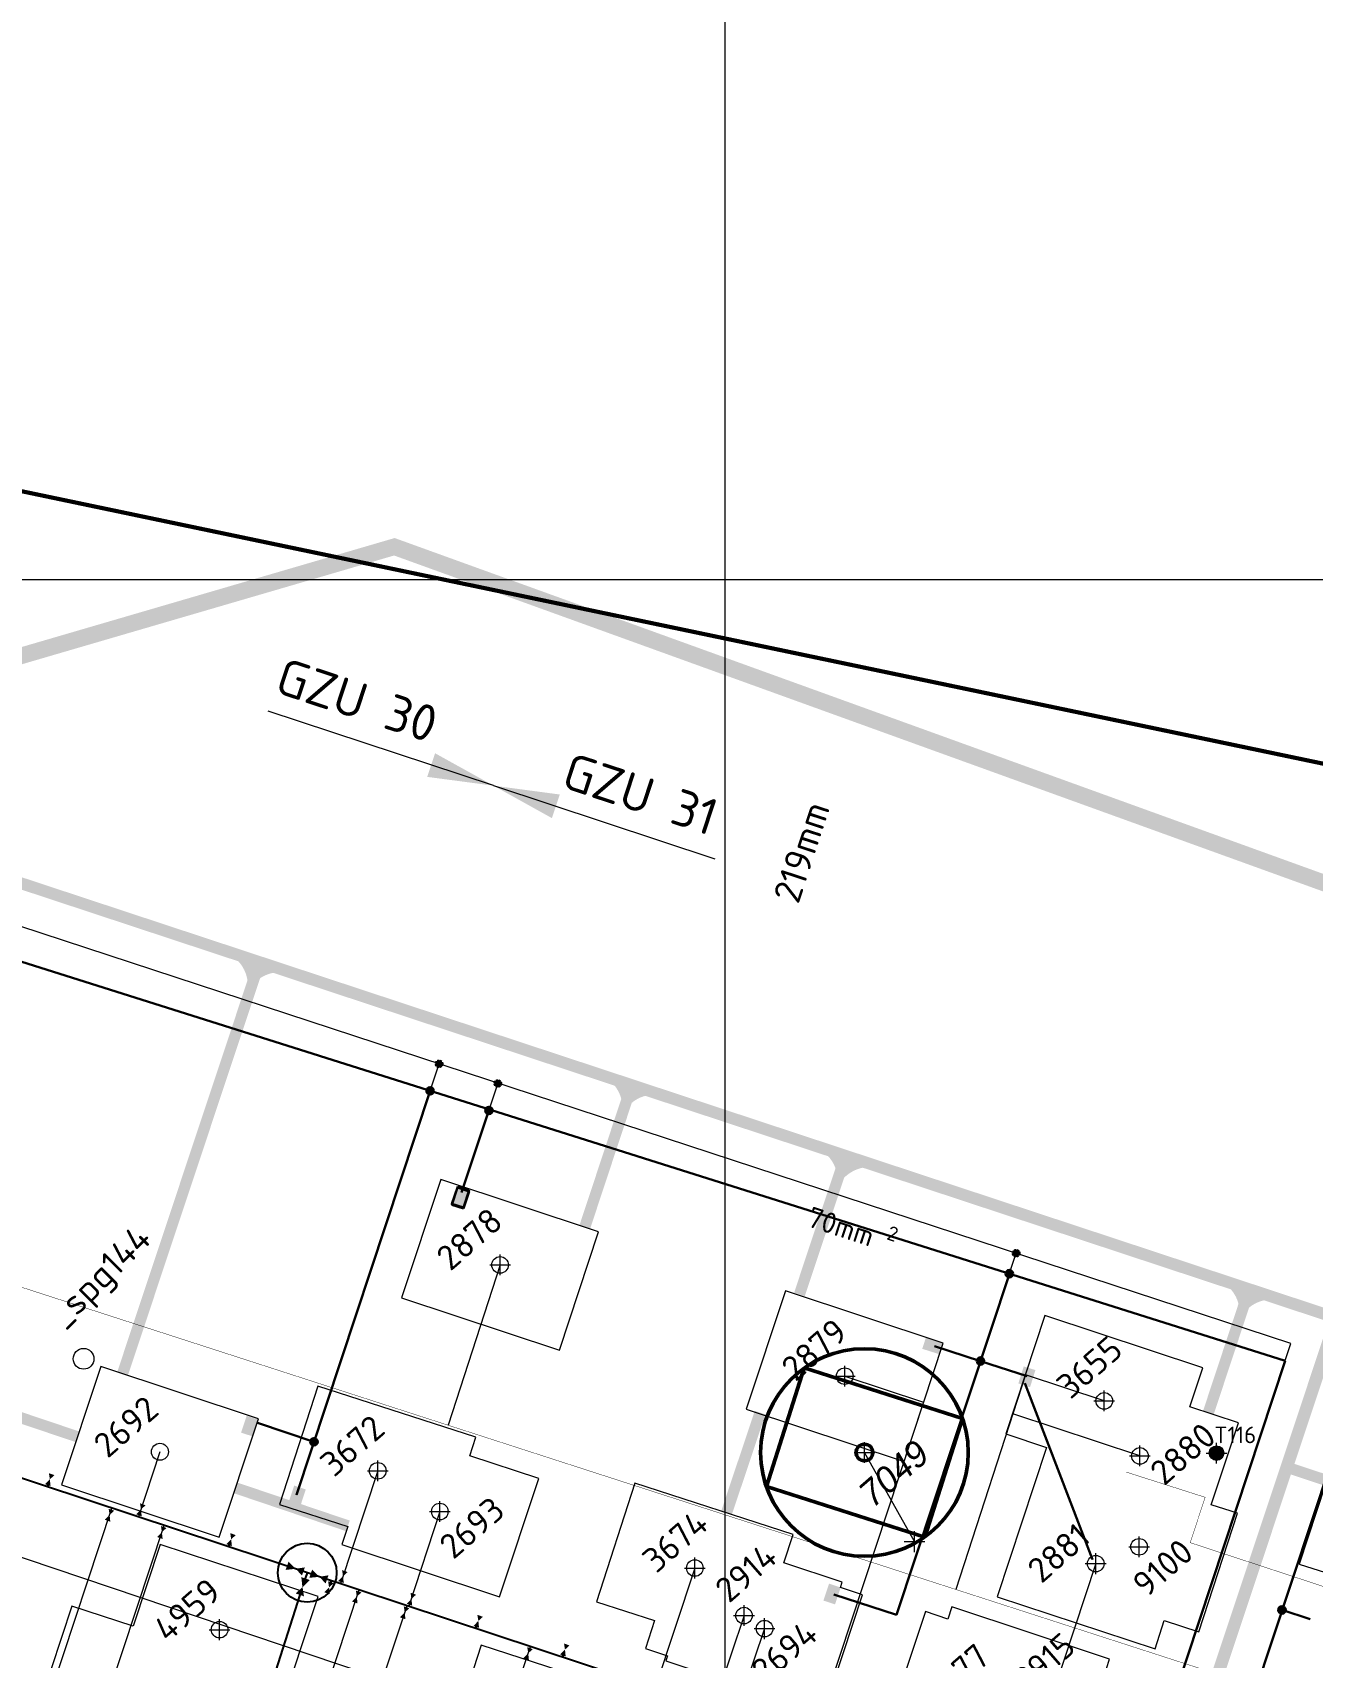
# Model space of a CAD drawing. Header units: millimetres. Extents: x 519 to 9564855, y -810 to 5021775.
# Drawn here: x 9542667 to 9543283, y 4998481 to 4999263 of the extents above; entities that cross this region are included whole.
import ezdxf
from ezdxf.enums import TextEntityAlignment as Align

# ---------------------------------------------------------------- set-up
doc = ezdxf.new("R2010")
doc.units = ezdxf.units.MM
doc.header["$LTSCALE"] = 2
doc.header["$MEASUREMENT"] = 0
doc.header["$PDMODE"] = 2
doc.header["$PDSIZE"] = 5
for name, pattern in [('1', [0]), ('92051501$0$DASHED', [0.75, 0.5, -0.25]), ('92051501$0$GROUND1', [60, 50, -10]), ('92051501$0$GROUND2', [35, 25, -10]), ('DASHED2', [9.525, 6.35, -3.175])]:
    doc.linetypes.add(name, pattern=pattern)
for name, color, linetype in [('160 скважин на 2012 год', 7, 'Continuous'), ('2003-2004 Supplemental wells', 7, 'Continuous'), ('Existing roads', 41, 'Continuous'), ('Future Roads', 44, 'Continuous'), ('GRID_PULKOVO', 7, 'Continuous'), ('GZU-31', 7, 'Continuous'), ('new 100 wells', 131, 'Continuous'), ('OilColl&Flowlines', 3, 'Continuous'), ('OLD WELLS(dr.bfr2000)', 24, 'Continuous'), ('Stage 11.Object 3.Frame&Text', 7, 'Continuous'), ('Газопровод', 4, 'Continuous'), ('МГ-земельный участок', 7, 'Continuous'), ('Скважины 2017г', 221, 'Continuous'), ('Скважины на 2013 год.', 21, '1'), ('Скважины на 2016 год.', 40, 'Continuous'), ('Скважины на 2021 год', 7, 'Continuous')]:
    doc.layers.add(name, color=color, linetype=linetype)
for name, color, linetype, lineweight in [('200 скв. на 2010 год', 61, 'Continuous', 0), ('PPLINE_GAS', 4, 'GAS_LINE', 30), ('Stage 11.Object 2.Frame&Text', 26, 'Continuous', 53), ('WELLS', 7, 'Continuous', 5), ('WELLS(drilled after 2000y)', 6, 'Continuous', 40), ('Скважины на 2023 год', 201, 'Continuous', 20), ('Скважины на 2026', 222, 'Continuous', 50), ('Электро', 1, 'Continuous', 30), ('Электроснаб', 1, 'Continuous', 18), ('Электроснабжене', 1, 'Continuous', 18)]:
    doc.layers.add(name, color=color, linetype=linetype, lineweight=lineweight)
doc.styles.add('92051501$0$STANDARD', font='simplex.shx')
doc.styles.add('Elect', font='isocpeur.ttf')
doc.styles.add('Line_GUGK', font='')
doc.styles.get("Standard").update_dxf_attribs({"font": 'isocpeur.ttf', "width": 0.5})
doc.styles.get('Line_GUGK').set_extended_font_data('Bm431', italic=True)
doc.linetypes.add('GAS_LINE', pattern='A,0.5,-0.2,["G",92051501$0$STANDARD,S=0.1,R=0,X=-0.1,Y=-0.05],-0.05', length=0.75)

msp = doc.modelspace()

# ---------------------------------------------------------------- hatches: boundary and pattern name
at = {"layer": '2003-2004 Supplemental wells', "lineweight": 0, "ltscale": 5}
h = msp.add_hatch(color=1, dxfattribs=at)
edge = h.paths.add_edge_path()
edge.add_arc((9543236.9, 4998579.14), 3.5, 0, 360)
at = {"layer": 'Existing roads', "lineweight": 0}
h = msp.add_hatch(color=256, dxfattribs=at)
edge = h.paths.add_edge_path(flags=16)
edge.add_line((9542915.00048, 4997805.77889), (9542915.82838, 4997805.50495))
edge = h.paths.add_edge_path(flags=16)
edge.add_line((9542915.0804, 4997806.02041), (9542916.50414, 4997805.54932))
edge = h.paths.add_edge_path(flags=17)
edge.add_line((9542915.16031, 4997806.26193), (9542916.96364, 4997805.66524))
edge = h.paths.add_edge_path(flags=17)
edge.add_line((9542915.24023, 4997806.50345), (9542917.32836, 4997805.81252))
edge = h.paths.add_edge_path(flags=17)
edge.add_line((9542915.32014, 4997806.74496), (9542917.63357, 4997805.97949))
edge = h.paths.add_edge_path(flags=17)
edge.add_line((9542915.40006, 4997806.98648), (9542917.89543, 4997806.16081))
edge = h.paths.add_edge_path(flags=17)
edge.add_line((9542915.47997, 4997807.228), (9542918.12293, 4997806.3535))
edge = h.paths.add_edge_path(flags=17)
edge.add_line((9542915.55988, 4997807.46952), (9542918.32156, 4997806.55573))
edge = h.paths.add_edge_path(flags=17)
edge.add_line((9542915.6398, 4997807.71104), (9542918.49494, 4997806.76633))
edge = h.paths.add_edge_path(flags=17)
edge.add_line((9542915.71971, 4997807.95256), (9542918.64549, 4997806.98447))
edge = h.paths.add_edge_path(flags=17)
edge.add_line((9542915.79963, 4997808.19408), (9542918.77483, 4997807.20964))
edge = h.paths.add_edge_path(flags=17)
edge.add_line((9542915.87954, 4997808.4356), (9542918.88401, 4997807.44147))
edge = h.paths.add_edge_path(flags=17)
edge.add_line((9542916.09053, 4997811.84928), (9542916.91843, 4997811.57535))
edge = h.paths.add_edge_path(flags=17)
edge.add_line((9542915.41477, 4997811.80492), (9542916.83851, 4997811.33383))
edge = h.paths.add_edge_path(flags=17)
edge.add_line((9542914.95527, 4997811.689), (9542916.7586, 4997811.09231))
edge = h.paths.add_edge_path(flags=16)
edge.add_line((9542914.59055, 4997811.54171), (9542916.67869, 4997810.85079))
edge = h.paths.add_edge_path(flags=17)
edge.add_line((9542914.28535, 4997811.37474), (9542916.59877, 4997810.60927))
edge = h.paths.add_edge_path(flags=16)
edge.add_line((9542914.02348, 4997811.19343), (9542916.51886, 4997810.36775))
edge = h.paths.add_edge_path(flags=16)
edge.add_line((9542913.79599, 4997811.00074), (9542916.43894, 4997810.12623))
edge = h.paths.add_edge_path(flags=16)
edge.add_line((9542913.59735, 4997810.7985), (9542916.35903, 4997809.88471))
edge = h.paths.add_edge_path(flags=17)
edge.add_line((9542913.42397, 4997810.58791), (9542916.27911, 4997809.64319))
edge = h.paths.add_edge_path(flags=17)
edge.add_line((9542913.27342, 4997810.36976), (9542916.1992, 4997809.40167))
edge = h.paths.add_edge_path(flags=17)
edge.add_line((9542913.14408, 4997810.1446), (9542916.11928, 4997809.16016))
edge = h.paths.add_edge_path(flags=17)
edge.add_line((9542913.0349, 4997809.91276), (9542916.03937, 4997808.91864))
edge = h.paths.add_edge_path(flags=16)
edge.add_line((9542912.9453, 4997809.67445), (9542918.97361, 4997807.67979))
edge = h.paths.add_edge_path(flags=0)
edge.add_line((9542912.9453, 4997809.67445), (9542918.97361, 4997807.67979))
edge = h.paths.add_edge_path(flags=17)
edge.add_line((9542916.95679, 4997811.69128), (9542914.96213, 4997805.66296))
edge = h.paths.add_edge_path()
edge.add_arc((9542915.95946, 4997808.67712), 3.17487, 0.00000001, 360.00000001)
h.paths.add_polyline_path([(9541621.30331, 4998240.21534), (9541619.40682, 4998234.52294), (9541668.34915, 4998218.3288), (9541670.24564, 4998224.02121)])
edge = h.paths.add_edge_path()
edge.add_line((9541543.45632, 4998259.65358), (9541545.35281, 4998265.34598))
edge.add_line((9541545.35281, 4998265.34598), (9539882.1273, 4998815.67717))
edge.add_arc((9539884.64036, 4998823.2722), 8, 161.691556, 251.69155601, ccw=False)
edge.add_line((9539877.04533, 4998825.78526), (9539870.13442, 4998804.89892))
edge.add_arc((9539877.72945, 4998802.38586), 8, 71.69155604, 161.69155602, ccw=False)
edge.add_line((9539880.24251, 4998809.9809), (9541543.45632, 4998259.65358))
h.paths.add_polyline_path([(9542731.24197, 4997866.63683), (9542733.13846, 4997872.32923), (9541746.19614, 4998198.89057), (9541744.29964, 4998193.19816)])
edge = h.paths.add_edge_path()
edge.add_line((9542910.0184, 4997814.64503), (9542909.36398, 4997812.66899))
edge.add_line((9542909.36398, 4997812.66899), (9542916.00503, 4997810.46964))
edge.add_arc((9542908.97287, 4997822.57537), 14, 300.15209487, 341.69155607)
edge.add_line((9542922.26418, 4997818.17752), (9542982.04609, 4997998.85197))
edge.add_arc((9542983.94484, 4997998.22371), 2, 71.69155601, 161.69155607, ccw=False)
edge.add_line((9542984.57311, 4998000.12246), (9542975.07709, 4998003.26452))
edge.add_arc((9542974.44884, 4998001.36581), 1.99996, -18.30724923, 71.69155618, ccw=False)
edge.add_line((9542976.34757, 4998000.73759), (9542916.56564, 4997820.06306))
edge.add_arc((9542908.97061, 4997822.57612), 8, 277.52587963, 341.69155602, ccw=False)
h.paths.add_polyline_path([(9542831.9304, 4997833.32085), (9542833.8167, 4997839.01663), (9542809.08896, 4997847.19859), (9542807.19247, 4997841.50618)])
h = msp.add_hatch(color=256, dxfattribs=at)
h.paths.add_polyline_path([(9542952.2013, 4998747.05315), (9542950.61406, 4998747.64991, 0.155118741), (9542946.08141, 4998757.18693), (9542954.637, 4998754.43378)])
h.paths.add_polyline_path([(9542953.727, 4998746.47952), (9542952.2013, 4998747.05315), (9542954.637, 4998754.43378), (9542963.43294, 4998751.6033, 0.161550784)])
h = msp.add_hatch(color=256, dxfattribs=at)
h.paths.add_polyline_path([(9543249.48756, 4998648.37214), (9543247.90033, 4998648.96891, 0.155118741), (9543243.36767, 4998658.50592), (9543251.92327, 4998655.75278)])
h.paths.add_polyline_path([(9543251.01327, 4998647.79852), (9543249.48756, 4998648.37214), (9543251.92327, 4998655.75278), (9543260.7192, 4998652.92229, 0.161550784)])
at = {"layer": 'Future Roads', "lineweight": 0}
h = msp.add_hatch(color=256, dxfattribs=at)
h.paths.add_polyline_path([(9542771.76627, 4998806.01271), (9542770.17903, 4998806.60947, 0.155118741), (9542765.64638, 4998816.14648), (9542774.20197, 4998813.39334)])
h.paths.add_polyline_path([(9542773.29197, 4998805.43908), (9542771.76627, 4998806.01271), (9542774.20197, 4998813.39334), (9542782.99791, 4998810.56286, 0.161550784)])
h = msp.add_hatch(color=256, dxfattribs=at)
h.paths.add_polyline_path([(9543055.83048, 4998712.16775), (9543054.24324, 4998712.76451, 0.155118741), (9543049.71059, 4998722.30152), (9543058.26619, 4998719.54838)])
h.paths.add_polyline_path([(9543057.35619, 4998711.59412), (9543055.83048, 4998712.16775), (9543058.26619, 4998719.54838), (9543067.06212, 4998716.7179, 0.161550784)])
at = {"layer": 'Электро'}
h = msp.add_hatch(color=256, dxfattribs=at)
edge = h.paths.add_edge_path()
edge.add_arc((9542858.10093, 4998753.63741), 1.80448, 0, 360)
h = msp.add_hatch(color=256, dxfattribs=at)
edge = h.paths.add_edge_path()
edge.add_arc((9542886.43295, 4998744.16649), 1.80448, 0, 360)
for points in [[(9542868.48073, 4998698.84619), (9542874.0929, 4998696.989), (9542876.80043, 4998705.17076), (9542871.18826, 4998707.02795)], [(9542868.52379, 4998699.34787), (9542874.13602, 4998697.49089), (9542876.84325, 4998705.67274), (9542871.23102, 4998707.52973)]]:
    msp.add_hatch(color=256, dxfattribs=at).paths.add_polyline_path(points)
h = msp.add_hatch(color=256, dxfattribs=at)
edge = h.paths.add_edge_path()
edge.add_arc((9543137.10185, 4998665.5456), 1.80448, 0, 360)
at = {"layer": 'Электро', "ltscale": 7.5}
for points in [[(9543096.96111, 4998635.01488), (9543095.16534, 4998629.38276), (9543103.3762, 4998626.76478), (9543105.17196, 4998632.3969)], [(9543149.6748, 4998619.12327), (9543144.04267, 4998620.91903), (9543141.4247, 4998612.70818), (9543147.05682, 4998610.91241)], [(9542767.06818, 4998589.02516), (9542772.68042, 4998587.16817), (9542775.38764, 4998595.35003), (9542769.77541, 4998597.20701)], [(9542789.93394, 4998555.3476), (9542795.54617, 4998553.49061), (9542798.2534, 4998561.67247), (9542792.64117, 4998563.52946)], [(9543047.5476, 4998508.11474), (9543053.15983, 4998506.25776), (9543055.86706, 4998514.43961), (9543050.25483, 4998516.2966)]]:
    msp.add_hatch(color=256, dxfattribs=at).paths.add_polyline_path(points)
at = {"layer": 'Электро'}
h = msp.add_hatch(color=256, dxfattribs=at)
edge = h.paths.add_edge_path()
edge.add_arc((9543123.19122, 4998623.50512), 1.80448, 0, 360)
h = msp.add_hatch(color=256, dxfattribs=at)
edge = h.paths.add_edge_path()
edge.add_arc((9542802.15985, 4998584.57696), 1.80448, 0, 360)
h = msp.add_hatch(color=256, dxfattribs=at)
edge = h.paths.add_edge_path()
edge.add_arc((9543268.40612, 4998503.61906), 1.80448, 0, 360)
at = {"layer": 'Электроснаб', "linetype": '92051501$0$DASHED', "lineweight": 0}
h = msp.add_hatch(color=1, dxfattribs=at)
edge = h.paths.add_edge_path()
edge.add_arc((9542862.40993, 4998766.65972), 1.80448, 0, 360)
h = msp.add_hatch(color=1, dxfattribs=at)
edge = h.paths.add_edge_path()
edge.add_arc((9542890.74196, 4998757.18881), 1.80448, 0, 360)
for points in [[(9542868.48073, 4998698.84619), (9542874.0929, 4998696.989), (9542876.80043, 4998705.17076), (9542871.18826, 4998707.02795)], [(9542868.52379, 4998699.34787), (9542874.13602, 4998697.49089), (9542876.84325, 4998705.67274), (9542871.23102, 4998707.52973)]]:
    msp.add_hatch(color=1, dxfattribs=at).paths.add_polyline_path(points)
h = msp.add_hatch(color=1, dxfattribs=at)
edge = h.paths.add_edge_path()
edge.add_arc((9543140.36836, 4998675.41759), 1.80448, 0, 360)
at = {"layer": 'Электроснаб', "linetype": '92051501$0$DASHED', "lineweight": 0, "ltscale": 7.5}
for points in [[(9543096.96111, 4998635.01488), (9543095.16534, 4998629.38276), (9543103.3762, 4998626.76478), (9543105.17196, 4998632.3969)], [(9543149.6748, 4998619.12327), (9543144.04267, 4998620.91903), (9543141.4247, 4998612.70818), (9543147.05682, 4998610.91241)], [(9542767.06818, 4998589.02516), (9542772.68042, 4998587.16817), (9542775.38764, 4998595.35003), (9542769.77541, 4998597.20701)], [(9542789.93394, 4998555.3476), (9542795.54617, 4998553.49061), (9542798.2534, 4998561.67247), (9542792.64117, 4998563.52946)], [(9543047.5476, 4998508.11474), (9543053.15983, 4998506.25776), (9543055.86706, 4998514.43961), (9543050.25483, 4998516.2966)]]:
    msp.add_hatch(color=1, dxfattribs=at).paths.add_polyline_path(points)
at = {"layer": 'Электроснаб', "linetype": '92051501$0$DASHED', "lineweight": 0}
h = msp.add_hatch(color=1, dxfattribs=at)
edge = h.paths.add_edge_path()
edge.add_arc((9543123.19122, 4998623.50512), 1.80448, 0, 360)
h = msp.add_hatch(color=1, dxfattribs=at)
edge = h.paths.add_edge_path()
edge.add_arc((9542802.15985, 4998584.57696), 1.80448, 0, 360)
h = msp.add_hatch(color=1, dxfattribs=at)
edge = h.paths.add_edge_path()
edge.add_arc((9543268.40612, 4998503.61906), 1.80448, 0, 360)
at = {"layer": 'Электроснабжене', "linetype": '92051501$0$DASHED', "lineweight": 0}
h = msp.add_hatch(color=1, dxfattribs=at)
edge = h.paths.add_edge_path()
edge.add_arc((9542862.40993, 4998766.65972), 1.80448, 0, 360)
h = msp.add_hatch(color=1, dxfattribs=at)
edge = h.paths.add_edge_path()
edge.add_arc((9542890.74196, 4998757.18881), 1.80448, 0, 360)
for points in [[(9542868.48073, 4998698.84619), (9542874.0929, 4998696.989), (9542876.80043, 4998705.17076), (9542871.18826, 4998707.02795)], [(9542868.52379, 4998699.34787), (9542874.13602, 4998697.49089), (9542876.84325, 4998705.67274), (9542871.23102, 4998707.52973)]]:
    msp.add_hatch(color=1, dxfattribs=at).paths.add_polyline_path(points)
h = msp.add_hatch(color=1, dxfattribs=at)
edge = h.paths.add_edge_path()
edge.add_arc((9543140.36836, 4998675.41759), 1.80448, 0, 360)
at = {"layer": 'Электроснабжене', "linetype": '92051501$0$DASHED', "lineweight": 0, "ltscale": 7.5}
for points in [[(9543096.96111, 4998635.01488), (9543095.16534, 4998629.38276), (9543103.3762, 4998626.76478), (9543105.17196, 4998632.3969)], [(9543149.6748, 4998619.12327), (9543144.04267, 4998620.91903), (9543141.4247, 4998612.70818), (9543147.05682, 4998610.91241)], [(9542767.06818, 4998589.02516), (9542772.68042, 4998587.16817), (9542775.38764, 4998595.35003), (9542769.77541, 4998597.20701)], [(9542789.93394, 4998555.3476), (9542795.54617, 4998553.49061), (9542798.2534, 4998561.67247), (9542792.64117, 4998563.52946)], [(9543047.5476, 4998508.11474), (9543053.15983, 4998506.25776), (9543055.86706, 4998514.43961), (9543050.25483, 4998516.2966)]]:
    msp.add_hatch(color=1, dxfattribs=at).paths.add_polyline_path(points)
at = {"layer": 'Электроснабжене', "linetype": '92051501$0$DASHED', "lineweight": 0}
h = msp.add_hatch(color=1, dxfattribs=at)
edge = h.paths.add_edge_path()
edge.add_arc((9543123.19122, 4998623.50512), 1.80448, 0, 360)
h = msp.add_hatch(color=1, dxfattribs=at)
edge = h.paths.add_edge_path()
edge.add_arc((9542802.15985, 4998584.57696), 1.80448, 0, 360)
h = msp.add_hatch(color=1, dxfattribs=at)
edge = h.paths.add_edge_path()
edge.add_arc((9543268.40612, 4998503.61906), 1.80448, 0, 360)

# ---------------------------------------------------------------- linework, layer by layer
at = {"color": 1, "lineweight": 25}
msp.add_circle((9542798.9099, 4998521.5328), 14.1595, dxfattribs=at)
at = {"layer": '160 скважин на 2012 год', "color": 0, "linetype": 'ByBlock', "lineweight": 0, "elevation": 0.00005}
msp.add_lwpolyline([(9543353.47817, 4998567.14247), (9543358.70095, 4998583.05307), (9543301.66935, 4998601.76829), (9543276.71572, 4998525.72617), (9543289.39982, 4998521.56521)], dxfattribs=at)
at = {"layer": '200 скв. на 2010 год', "color": 0, "linetype": 'ByBlock', "lineweight": 0}
msp.add_lwpolyline([(9543010.38202, 4998600.27759), (9543086.36255, 4998575.13701), (9543105.21798, 4998632.12241), (9543029.23745, 4998657.26299)], close=True, dxfattribs=at)
msp.add_circle((9543057.8, 4998616.2), 4, dxfattribs=at)
msp.add_point((9543057.8, 4998616.2), dxfattribs=at)
at = {"layer": '2003-2004 Supplemental wells', "color": 0, "lineweight": 0, "ltscale": 5}
msp.add_circle((9543236.9, 4998579.14), 3.5, dxfattribs=at)
msp.add_point((9543236.9, 4998579.14), dxfattribs=at)
at = {"layer": 'Existing roads', "lineweight": 0, "const_width": 5.7, "elevation": 0.00005, "flags": 128}
msp.add_lwpolyline([(9542370.02037, 4998949.82551), (9543838.77333, 4998464.35779)], dxfattribs=at)
msp.add_lwpolyline([(9542370.02037, 4998949.82551), (9543838.77333, 4998464.35779)], dxfattribs=at)
at = {"layer": 'Existing roads', "lineweight": 0, "const_width": 5.4, "flags": 128}
for points in [[(9542932.57593, 4998687.92014), (9542954.47523, 4998754.10478)], [(9542933.05815, 4998689.3775), (9542945.26711, 4998726.27576)], [(9543232.93281, 4998598.51529), (9543251.84537, 4998655.67331)], [(9543232.93281, 4998598.51529), (9543245.67826, 4998637.03492)], [(9542688.23774, 4998587.01491), (9542622.33245, 4998609.21496)], [(9542818.56365, 4998544.08875), (9542764.39407, 4998562.40566)]]:
    msp.add_lwpolyline(points, dxfattribs=at)
at = {"layer": 'Existing roads', "linetype": 'ByBlock', "lineweight": 0, "const_width": 6, "flags": 128}
msp.add_lwpolyline([(9543149.16645, 4998206.98529), (9543294.22762, 4998643.00735)], dxfattribs=at)
at = {"layer": 'Future Roads', "lineweight": 0, "const_width": 5.4, "flags": 128}
for points in [[(9542775.06065, 4998813.01271), (9542709.97754, 4998617.37547)], [(9543057.40307, 4998719.91389), (9543036.00411, 4998655.58946)], [(9543017.05676, 4998598.63448), (9543000.8183, 4998550.17714)]]:
    msp.add_lwpolyline(points, dxfattribs=at)
at = {"layer": 'Future Roads', "lineweight": 0, "const_width": 5.4}
msp.add_lwpolyline([(9543289.3237, 4998566.1848), (9543270.71755, 4998572.34124)], dxfattribs=at)
at = {"layer": 'GRID_PULKOVO', "lineweight": 0}
for p, q in [((9543000.00017, 5010000), (9543000.00017, 4991999.97358)), ((9533000, 4999000), (9548000, 4999000))]:
    msp.add_line(p, q, dxfattribs=at)
at = {"layer": 'GZU-31', "color": 83, "lineweight": 0}
for q in [(9542780.18526, 4998936.51655), (9542995.28879, 4998865.34269)]:
    msp.add_line((9542888.64289, 4998900.62989), q, dxfattribs=at)
at = {"layer": 'GZU-31', "color": 83, "lineweight": 0, "flags": 128}
for points in [[(9542888.64289, 4998900.62989, 0, 12, 0), (9542858.60857, 4998910.55338, 16.8, 16.8, 0)], [(9542888.64289, 4998900.62989, 0, 12, 0), (9542918.66868, 4998890.68058, 16.8, 16.8, 0)]]:
    msp.add_lwpolyline(points, format="xyseb", dxfattribs=at)
at = {"layer": 'new 100 wells', "color": 0, "linetype": 'ByBlock', "lineweight": 0}
msp.add_lwpolyline([(9543155.06789, 4998581.86389), (9543131.28202, 4998509.9776), (9543207.26254, 4998484.83702), (9543211.70897, 4998498.52169)], dxfattribs=at)
msp.add_circle((9543178.7, 4998525.9), 4, dxfattribs=at)
at = {"layer": 'new 100 wells', "color": 0, "linetype": 'ByBlock', "lineweight": 0, "ltscale": 80}
msp.add_point((9543178.7, 4998525.9), dxfattribs=at)
at = {"layer": 'OilColl&Flowlines', "lineweight": 25}
msp.add_line((9543220.35647, 4998382.2503), (9541918.21739, 4998812.69681), dxfattribs=at)
at = {"layer": 'OilColl&Flowlines', "linetype": 'ByBlock', "lineweight": 0}
for p, q in [((9542891.8, 4998669.8), (9542866.81461, 4998592.56956, -24.6293)), ((9542669.5, 4998445.7), (9542704.86246, 4998552.64317)), ((9542877.9, 4998399.6), (9542906.47996, 4998485.97513))]:
    msp.add_line(p, q, dxfattribs=at)
at = {"layer": 'OilColl&Flowlines', "linetype": 'ByBlock', "lineweight": 0, "ltscale": 80}
for p, q in [((9543057.8, 4998616.2), (9543095.79026, 4998603.62971)), ((9543095.79026, 4998603.62971), (9543042.0894, 4998441.17982))]:
    msp.add_line(p, q, dxfattribs=at)
at = {"layer": 'OilColl&Flowlines', "lineweight": 0, "ltscale": 7.5}
msp.add_line((9543200, 4998577.8), (9543138.70416, 4998597.99757), dxfattribs=at)
at = {"layer": 'OilColl&Flowlines', "color": 3, "linetype": 'ByBlock', "lineweight": 0, "ltscale": 25}
for p, q in [((9542728, 4998579.8), (9542717.6138, 4998548.42673)), ((9542862.8, 4998551), (9542847.89307, 4998505.34782)), ((9542812.51009, 4998401.43048), (9542846.998, 4998505.64373)), ((9543009.3, 4998500.9), (9542994.58847, 4998456.84065)), ((9543019.2, 4998494.6), (9543005.20943, 4998453.32866))]:
    msp.add_line(p, q, dxfattribs=at)
at = {"layer": 'OilColl&Flowlines', "color": 1, "lineweight": 30}
for p, q in [((9542673.9635, 4998563.71254), (9542673.71971, 4998562.95216)), ((9542761.30858, 4998534.83898), (9542761.06479, 4998534.0786)), ((9542810.55674, 4998517.71729), (9542810.31295, 4998516.95691)), ((9542880.35321, 4998495.48654), (9542880.10942, 4998494.72616)), ((9542922.07397, 4998481.69496), (9542921.83018, 4998480.93458))]:
    msp.add_line(p, q, dxfattribs=at)
at = {"layer": 'OilColl&Flowlines', "lineweight": 0}
for p, q in [((9543178.7, 4998525.9), (9543139.96857, 4998408.7684)), ((9542791.6, 4998415.5), (9542823.92976, 4998513.27167))]:
    msp.add_line(p, q, dxfattribs=at)
at = {"layer": 'OilColl&Flowlines', "color": 1, "lineweight": 25}
msp.add_line((9542798.06593, 4998518.73439), (9542798.99331, 4998521.5398), dxfattribs=at)
at = {"layer": 'OilColl&Flowlines', "linetype": '92051501$0$GROUND2', "lineweight": -2, "ltscale": 50}
msp.add_line((9542795.37463, 4998510.85681), (9542686.8276, 4998172.3559, 0), dxfattribs=at)
at = {"layer": 'OilColl&Flowlines', "color": 3, "linetype": 'ByBlock', "lineweight": 0, "ltscale": 80, "const_width": 0.2, "elevation": -24.6293}
msp.add_lwpolyline([(9545374.20897, 4997781.38398), (9542535.24084, 4998699.83943)], dxfattribs=at)
at = {"layer": 'OilColl&Flowlines', "color": 1, "lineweight": -2}
for points in [[(9542675.82741, 4998568.99895, 2.82593, 0, 0), (9542674.95563, 4998566.52642, 0, 2.82593, 0), (9542673.9635, 4998563.71254, 2.82593, 2.82593, 0)], [(9542704.61263, 4998551.86453, 2.82593, 0, 0), (9542703.74086, 4998549.392, 0, 2.82593, 0), (9542702.74872, 4998546.57811, 2.82593, 2.82593, 0)], [(9542729.8019, 4998543.5511, 2.82593, 0, 0), (9542728.93012, 4998541.07856, 0, 2.82593, 0), (9542727.93799, 4998538.26468, 2.82593, 2.82593, 0)], [(9542763.17249, 4998540.1254, 2.82593, 0, 0), (9542762.30071, 4998537.65286, 0, 2.82593, 0), (9542761.30858, 4998534.83898, 2.82593, 2.82593, 0)], [(9542797.07534, 4998522.13925, 4.19757, 0, 0), (9542793.39723, 4998523.41855, 0, 4.19757, 0), (9542789.21133, 4998524.87447, 4.19757, 4.19757, 0)], [(9542808.46297, 4998518.30168, 4.19757, 0, 0), (9542804.78791, 4998519.58971, 0, 4.19757, 0), (9542800.60549, 4998521.05557, 4.19757, 4.19757, 0)], [(9542795.31203, 4998510.8769, 4.19757, 0, 0), (9542796.60007, 4998514.55196, 0, 4.19757, 0), (9542798.06593, 4998518.73439, 4.19757, 4.19757, 0)], [(9542810.31295, 4998516.95691, 2.82593, 0, 0), (9542809.44117, 4998514.48438, 0, 2.82593, 0), (9542808.44904, 4998511.6705, 2.82593, 2.82593, 0)], [(9542882.21712, 4998500.77296, 2.82593, 0, 0), (9542881.34534, 4998498.30042, 0, 2.82593, 0), (9542880.35321, 4998495.48654, 2.82593, 2.82593, 0)], [(9542923.93788, 4998486.98138, 2.82593, 0, 0), (9542923.0661, 4998484.50884, 0, 2.82593, 0), (9542922.07397, 4998481.69496, 2.82593, 2.82593, 0)]]:
    msp.add_lwpolyline(points, format="xyseb", dxfattribs=at)
at = {"layer": 'OilColl&Flowlines', "lineweight": -2}
for points in [[(9542719.7261, 4998554.48742, 2.82593, 0, 0), (9542718.85432, 4998552.01488, 0, 2.82593, 0), (9542717.86219, 4998549.201, 2.82593, 2.82593, 0)], [(9542817.04286, 4998522.31753, 2.82593, 0, 0), (9542816.17108, 4998519.845, 0, 2.82593, 0), (9542815.17895, 4998517.03112, 2.82593, 2.82593, 0)], [(9542823.67993, 4998512.49303, 2.82593, 0, 0), (9542822.80815, 4998510.0205, 0, 2.82593, 0), (9542821.81602, 4998507.20662, 2.82593, 2.82593, 0)], [(9542850.00905, 4998511.41994, 2.82593, 0, 0), (9542849.13727, 4998508.94741, 0, 2.82593, 0), (9542848.14514, 4998506.13353, 2.82593, 2.82593, 0)], [(9542846.75629, 4998504.88963, 2.82593, 0, 0), (9542845.88451, 4998502.41709, 0, 2.82593, 0), (9542844.89238, 4998499.60321, 2.82593, 2.82593, 0)], [(9542906.23441, 4998485.2094, 2.82593, 0, 0), (9542905.36263, 4998482.73686, 0, 2.82593, 0), (9542904.3705, 4998479.92298, 2.82593, 2.82593, 0)]]:
    msp.add_lwpolyline(points, format="xyseb", dxfattribs=at)
at = {"layer": 'OilColl&Flowlines', "color": 1, "lineweight": -2, "elevation": 0}
msp.add_lwpolyline([(9542795.37463, 4998510.85681, 4.19757, 0, 0), (9542796.66267, 4998514.53187, 0, 4.19757, 0), (9542798.12853, 4998518.71429, 4.19757, 4.19757, 0)], format="xyseb", dxfattribs=at)
at = {"layer": 'OLD WELLS(dr.bfr2000)', "lineweight": 0}
msp.add_circle((9542691.2037, 4998624.56398), 5, dxfattribs=at)
at = {"layer": 'PPLINE_GAS', "color": 4, "linetype": 'GAS_LINE', "lineweight": 0, "ltscale": 25}
msp.add_line((9542611.34011, 4998545.79754, 0), (9542951.51798, 4998431.2231), dxfattribs=at)
at = {"layer": 'Stage 11.Object 2.Frame&Text', "color": 0, "linetype": 'ByBlock', "lineweight": 0}
for points in [[(9543055.79565, 4998514.43714), (9543056.61798, 4998516.92241), (9543028.4362, 4998526.24725)], [(9543180.93005, 4998466.35885), (9543185.41798, 4998479.92241), (9543109.43745, 4998505.06299), (9543107.50697, 4998499.22863)], [(9542966.23421, 4998498.53752), (9542961.78202, 4998485.0776), (9542972.40435, 4998481.56286)]]:
    msp.add_lwpolyline(points, dxfattribs=at)
msp.add_circle((9543009.3, 4998500.9), 4, dxfattribs=at)
msp.add_point((9543009.3, 4998500.9), dxfattribs=at)
at = {"layer": 'Stage 11.Object 3.Frame&Text', "lineweight": 0}
msp.add_lwpolyline([(9542680.58202, 4998563.8776), (9542756.56254, 4998538.73702), (9542775.41798, 4998595.72241), (9542699.43745, 4998620.86299)], close=True, dxfattribs=at)
at = {"layer": 'Stage 11.Object 3.Frame&Text', "color": 0, "linetype": 'ByBlock', "lineweight": 0}
for points in [[(9542818.4501, 4998543.74557), (9542815.58202, 4998535.07759), (9542891.56255, 4998509.93701), (9542910.41798, 4998566.92241), (9542877.30257, 4998577.8797)], [(9542972.40435, 4998481.56286), (9542971.58202, 4998479.07759), (9543047.56255, 4998453.93701), (9543066.41798, 4998510.92241), (9543055.79565, 4998514.43714)]]:
    msp.add_lwpolyline(points, dxfattribs=at)
at = {"layer": 'Stage 11.Object 3.Frame&Text', "lineweight": 0}
msp.add_circle((9542728, 4998579.8), 4.0951, dxfattribs=at)
at = {"layer": 'Stage 11.Object 3.Frame&Text', "color": 0, "linetype": 'ByBlock', "lineweight": 0}
for centre in [(9542862.8, 4998551), (9543019.2, 4998494.6)]:
    msp.add_circle(centre, 4, dxfattribs=at)
for p in [(9542862.8, 4998551), (9543019.2, 4998494.6)]:
    msp.add_point(p, dxfattribs=at)
at = {"layer": 'WELLS', "color": 6, "linetype": 'ByBlock', "lineweight": 0, "ltscale": 50, "const_width": 0.2}
for points in [[(9543224.20002, 4998536.02591), (9543231.42507, 4998557.86164), (9543193.32315, 4998570.03718)], [(9543224.20002, 4998536.02591), (9544312.82962, 4998177.84122)]]:
    msp.add_lwpolyline(points, dxfattribs=at)
at = {"layer": 'WELLS(drilled after 2000y)', "color": 0, "linetype": 'ByBlock', "lineweight": 0}
msp.add_lwpolyline([(9542844.38202, 4998653.8776), (9542920.36254, 4998628.73702), (9542939.21798, 4998685.72241), (9542863.23745, 4998710.86299)], close=True, dxfattribs=at)
msp.add_lwpolyline([(9543234.26299, 4998554.28118), (9543234.26299, 4998554.28118), (9543247.41798, 4998593.72241), (9543224.01215, 4998601.46698)], dxfattribs=at)
for centre in [(9542891.8, 4998669.8), (9543200, 4998577.8)]:
    msp.add_circle(centre, 4, dxfattribs=at)
at = {"layer": 'WELLS(drilled after 2000y)', "color": 0, "linetype": 'ByBlock', "lineweight": 0, "ltscale": 80}
for p in [(9542891.8, 4998669.8), (9543200, 4998577.8)]:
    msp.add_point(p, dxfattribs=at)
at = {"layer": 'Газопровод', "color": 132, "linetype": '92051501$0$GROUND1', "lineweight": 100, "const_width": 8}
msp.add_lwpolyline([(9538208.05719, 4999245.47995), (9538499.86844, 4999175.86436), (9538971.78223, 4999062.66574), (9539486.46585, 4999058.55934), (9539888.95267, 4999055.3481), (9540053.08435, 4998999.55479), (9541126.88452, 4999047.4904), (9541383.70351, 4998955.42621), (9541415.32969, 4999043.64948), (9541562.32872, 4998990.95352), (9541638.08906, 4999030.21862), (9542360.14316, 4998997.38363), (9542560.60032, 4998933.78826), (9542840.89936, 4999015.69811), (9543420.27442, 4998806.1659), (9543796.43093, 4998670.12811), (9544078.54831, 4998568.09977), (9544326.16537, 4998478.54853), (9544361.18195, 4998467.56086), (9544552.00801, 4998407.68251), (9544933.66012, 4998287.92581), (9545313.78318, 4998168.6489), (9545154.73463, 4997661.77778), (9545137.40509, 4997667.2452)], dxfattribs=at)
at = {"layer": 'МГ-земельный участок', "color": 0, "linetype": 'DASHED2', "lineweight": 25, "ltscale": 5, "const_width": 2}
msp.add_lwpolyline([(9522167.80801, 4999999.48247), (9521654, 5002362), (9522840, 5002532), (9525642, 5002155), (9528521, 5002235), (9531281, 5003464), (9533105, 5001043), (9546614, 4998215), (9544978, 4995525), (9543652, 4996420), (9539605, 4995735), (9529554.6705, 4998798.09585), (9529554.71722, 4998845.23995), (9529525.402, 4998845.269), (9529525.36994, 4998882.97318), (9529309.91997, 4998882.84552), (9526935, 5000017), (9526935, 4999132), (9522906, 5001105), (9522683.367, 5000265.06642), (9522496, 5000315)], close=True, dxfattribs=at)
at = {"layer": 'Скважины 2017г', "color": 3, "linetype": 'ByBlock', "lineweight": 0, "ltscale": 40}
for p, q in [((9543144.80974, 4998616.87029), (9543111.35407, 4998513.45681)), ((9543182.8, 4998604.3), (9543144.80974, 4998616.87029))]:
    msp.add_line(p, q, dxfattribs=at)
at = {"layer": 'Скважины на 2013 год.', "color": 3, "linetype": 'ByBlock', "lineweight": 0, "ltscale": 5}
for p, q in [((9542832.9, 4998570.6), (9542814.92775, 4998516.24832)), ((9542701.5, 4998458.1), (9542730.00947, 4998544.3437)), ((9542985.6, 4998523.8), (9542966.54115, 4998466.15372))]:
    msp.add_line(p, q, dxfattribs=at)
at = {"layer": 'Скважины на 2013 год.', "color": 0, "linetype": 'ByBlock', "lineweight": 0}
for points in [[(9542877.30257, 4998577.8797), (9542880.19691, 4998586.81734), (9542804.08822, 4998611.46418), (9542785.60309, 4998554.38266), (9542818.4501, 4998543.74557)], [(9543028.4362, 4998526.24725), (9543032.89691, 4998540.01734), (9542956.78822, 4998564.66418), (9542938.30309, 4998507.58266), (9542966.23421, 4998498.53752)], [(9542715.09172, 4998495.73581), (9542685.59993, 4998505.50451), (9542675.60338, 4998475.29267)]]:
    msp.add_lwpolyline(points, dxfattribs=at)
for centre in [(9542832.9, 4998570.6), (9542985.6, 4998523.8)]:
    msp.add_circle(centre, 4, dxfattribs=at)
for p in [(9542832.9, 4998570.6), (9542985.6, 4998523.8)]:
    msp.add_point(p, dxfattribs=at)
at = {"layer": 'Скважины на 2016 год.', "color": 0, "linetype": 'ByBlock', "lineweight": 0}
for points in [[(9543224.01215, 4998601.46698), (9543230.21798, 4998620.22241), (9543154.23745, 4998645.36299), (9543135.38202, 4998588.37759), (9543155.06789, 4998581.86389)], [(9543107.50697, 4998499.22863), (9543096.67985, 4998502.81112), (9543077.82442, 4998445.82573), (9543099.33947, 4998438.70679)]]:
    msp.add_lwpolyline(points, dxfattribs=at)
msp.add_circle((9543182.8, 4998604.3), 4, dxfattribs=at)
msp.add_point((9543182.8, 4998604.3), dxfattribs=at)
at = {"layer": 'Скважины на 2021 год', "color": 0, "linetype": 'ByBlock', "lineweight": 0}
msp.add_lwpolyline([(9543211.70897, 4998498.52169), (9543228.37175, 4998493.10762), (9543246.91277, 4998550.17102), (9543234.26299, 4998554.28118)], dxfattribs=at)
msp.add_circle((9543199.6, 4998534), 4, dxfattribs=at)
msp.add_point((9543199.6, 4998534), dxfattribs=at)
at = {"layer": 'Скважины на 2023 год', "color": 0, "linetype": 'ByBlock', "lineweight": 0}
for points in [[(9542736.72513, 4998469.09782), (9542785.26255, 4998453.03701), (9542804.11798, 4998510.02241), (9542728.13745, 4998535.16299), (9542715.09172, 4998495.73581)], [(9542923.60542, 4998410.34668), (9542940.28693, 4998404.92653), (9542958.82795, 4998461.98992), (9542882.74343, 4998486.71128), (9542865.99101, 4998435.15263)]]:
    msp.add_lwpolyline(points, dxfattribs=at)
msp.add_circle((9542756.7, 4998494.1), 4, dxfattribs=at)
msp.add_point((9542756.7, 4998494.1), dxfattribs=at)
at = {"layer": 'Скважины на 2026', "lineweight": 0}
msp.add_line((9543091.4, 4998536.5), (9543067.32, 4998579.43), dxfattribs=at)
at = {"layer": 'Скважины на 2026', "linetype": 'ByBlock', "ltscale": 50}
msp.add_lwpolyline([(9543020.09913, 4998562.99257), (9543096.32178, 4998538.70044), (9543114.54087, 4998595.86743), (9543038.31822, 4998620.15956)], close=True, dxfattribs=at)
msp.add_circle((9543067.32, 4998579.43), 50, dxfattribs=at)
at = {"layer": 'Скважины на 2026', "linetype": 'ByBlock'}
msp.add_circle((9543067.32, 4998579.43), 4, dxfattribs=at)
at = {"layer": 'Скважины на 2026', "linetype": 'ByBlock', "lineweight": 0}
for p in [(9543067.32, 4998579.43), (9543091.4, 4998536.5)]:
    msp.add_point(p, dxfattribs=at)
at = {"layer": 'Электро', "ltscale": 50}
msp.add_line((9542587.24969, 4998839.15603), (9543269.95514, 4998623.59848), dxfattribs=at)
at = {"layer": 'Электро'}
for p, q in [((9542793.69877, 4998559.00659, 0), (9542858.10093, 4998753.63741, 0)), ((9542886.55189, 4998744.65429, 0), (9542873.18308, 4998704.6618, 0)), ((9542868.6007, 4998698.73875, 0), (9542871.35628, 4998707.06572, 0)), ((9542868.64376, 4998699.24044, 0), (9542871.39904, 4998707.5675, 0)), ((9542871.35628, 4998707.06572, 0), (9542876.9117, 4998705.22731, 0)), ((9542871.39904, 4998707.5675, 0), (9542876.95452, 4998705.72929, 0)), ((9542876.9117, 4998705.22731, 0), (9542874.15612, 4998696.90034, 0)), ((9542876.95452, 4998705.72929, 0), (9542874.19924, 4998697.40223, 0)), ((9542874.15612, 4998696.90034, 0), (9542868.6007, 4998698.73875, 0)), ((9542874.19924, 4998697.40223, 0), (9542868.64376, 4998699.24044, 0)), ((9543082.74811, 4998501.27862), (9543137.10185, 4998665.5456)), ((9543101.01342, 4998630.71112), (9543123.1907, 4998623.50529)), ((9543145.67062, 4998616.20112), (9543123.1907, 4998623.50529)), ((9543137.1953, 4998222.36816), (9543269.95514, 4998623.59848)), ((9543133.4, 4998095.6, 0), (9543304.60168, 4998612.65774)), ((9542802.15956, 4998584.57705, 0), (9542774.91492, 4998593.65521, 0))]:
    msp.add_line(p, q, dxfattribs=at)
at = {"layer": 'Электро', "ltscale": 2}
msp.add_line((9543144.58906, 4998612.87242), (9543177.18214, 4998527.9316, 0), dxfattribs=at)
at = {"layer": 'Электро', "ltscale": 7.5}
msp.add_line((9543082.74811, 4998501.27862), (9543052.56849, 4998511.08457), dxfattribs=at)
at = {"layer": 'Электро', "ltscale": 25}
msp.add_line((9543281.98658, 4998499.12554), (9543268.40611, 4998503.61907), dxfattribs=at)
at = {"layer": 'Электро'}
for centre in [(9542858.10093, 4998753.63741), (9542886.43295, 4998744.16649), (9543137.10185, 4998665.5456), (9543123.19122, 4998623.50512), (9542802.15985, 4998584.57696, 0), (9543268.40612, 4998503.61906, 0)]:
    msp.add_circle(centre, 1.80448, dxfattribs=at)
at = {"layer": 'Электроснаб', "color": 1, "linetype": 'ByBlock', "lineweight": 0}
for p, q in [((9543272.72524, 4998631.97035), (9542595.66917, 4998854.21958)), ((9542793.69877, 4998559.00659, 0), (9542862.40993, 4998766.65972)), ((9542890.79338, 4998757.34263), (9542873.18308, 4998704.6618, 0)), ((9543082.74811, 4998501.27862), (9543140.36836, 4998675.41759)), ((9543137.1953, 4998222.36816), (9543272.72524, 4998631.97035)), ((9543101.01342, 4998630.71112), (9543123.1907, 4998623.50529)), ((9543145.67062, 4998616.20112), (9543123.1907, 4998623.50529)), ((9543133.4, 4998095.6, 0), (9543307.11062, 4998620.59285, 0)), ((9542802.15956, 4998584.57705, 0), (9542774.91492, 4998593.65521, 0))]:
    msp.add_line(p, q, dxfattribs=at)
at = {"layer": 'Электроснаб', "color": 1, "linetype": '92051501$0$DASHED', "lineweight": 0}
for p, q in [((9542868.6007, 4998698.73875, 0), (9542871.35628, 4998707.06572, 0)), ((9542868.64376, 4998699.24044, 0), (9542871.39904, 4998707.5675, 0)), ((9542871.35628, 4998707.06572, 0), (9542876.9117, 4998705.22731, 0)), ((9542871.39904, 4998707.5675, 0), (9542876.95452, 4998705.72929, 0)), ((9542876.9117, 4998705.22731, 0), (9542874.15612, 4998696.90034, 0)), ((9542876.95452, 4998705.72929, 0), (9542874.19924, 4998697.40223, 0)), ((9542874.15612, 4998696.90034, 0), (9542868.6007, 4998698.73875, 0)), ((9542874.19924, 4998697.40223, 0), (9542868.64376, 4998699.24044, 0))]:
    msp.add_line(p, q, dxfattribs=at)
at = {"layer": 'Электроснаб', "color": 1, "linetype": '92051501$0$DASHED', "lineweight": 0, "ltscale": 2}
msp.add_line((9543144.58906, 4998612.87242), (9543177.18214, 4998527.9316, 0), dxfattribs=at)
at = {"layer": 'Электроснаб', "color": 1, "linetype": '92051501$0$DASHED', "lineweight": 0, "ltscale": 7.5}
msp.add_line((9543082.74811, 4998501.27862), (9543052.56849, 4998511.08457), dxfattribs=at)
at = {"layer": 'Электроснаб', "color": 1, "linetype": '92051501$0$DASHED', "lineweight": 0, "ltscale": 25}
msp.add_line((9543281.98658, 4998499.12554), (9543268.40611, 4998503.61907), dxfattribs=at)
at = {"layer": 'Электроснаб', "color": 1, "linetype": '92051501$0$DASHED', "lineweight": 0}
for centre in [(9542862.40993, 4998766.65972), (9542890.74196, 4998757.18881), (9543140.36836, 4998675.41759), (9543123.19122, 4998623.50512), (9542802.15985, 4998584.57696, 0), (9543268.40612, 4998503.61906, 0)]:
    msp.add_circle(centre, 1.80448, dxfattribs=at)
at = {"layer": 'Электроснабжене', "color": 1, "linetype": 'ByBlock', "lineweight": 0}
for p, q in [((9543272.72524, 4998631.97035), (9542595.66917, 4998854.21958)), ((9542793.69877, 4998559.00659, 0), (9542862.40993, 4998766.65972)), ((9542890.79338, 4998757.34263), (9542873.18308, 4998704.6618, 0)), ((9543082.74811, 4998501.27862), (9543140.36836, 4998675.41759)), ((9543149.70385, 4998260.17184), (9543272.72524, 4998631.97035)), ((9543101.01342, 4998630.71112), (9543123.1907, 4998623.50529)), ((9543145.67062, 4998616.20112), (9543123.1907, 4998623.50529)), ((9543133.4, 4998095.6, 0), (9543307.11062, 4998620.59285, 0)), ((9542802.15956, 4998584.57705, 0), (9542774.91492, 4998593.65521, 0))]:
    msp.add_line(p, q, dxfattribs=at)
at = {"layer": 'Электроснабжене', "color": 1, "linetype": '92051501$0$DASHED', "lineweight": 0}
for p, q in [((9542868.6007, 4998698.73875, 0), (9542871.35628, 4998707.06572, 0)), ((9542868.64376, 4998699.24044, 0), (9542871.39904, 4998707.5675, 0)), ((9542871.35628, 4998707.06572, 0), (9542876.9117, 4998705.22731, 0)), ((9542871.39904, 4998707.5675, 0), (9542876.95452, 4998705.72929, 0)), ((9542876.9117, 4998705.22731, 0), (9542874.15612, 4998696.90034, 0)), ((9542876.95452, 4998705.72929, 0), (9542874.19924, 4998697.40223, 0)), ((9542874.15612, 4998696.90034, 0), (9542868.6007, 4998698.73875, 0)), ((9542874.19924, 4998697.40223, 0), (9542868.64376, 4998699.24044, 0))]:
    msp.add_line(p, q, dxfattribs=at)
at = {"layer": 'Электроснабжене', "color": 1, "linetype": '92051501$0$DASHED', "lineweight": 0, "ltscale": 2}
msp.add_line((9543144.58906, 4998612.87242), (9543177.18214, 4998527.9316, 0), dxfattribs=at)
at = {"layer": 'Электроснабжене', "color": 1, "linetype": '92051501$0$DASHED', "lineweight": 0, "ltscale": 7.5}
msp.add_line((9543082.74811, 4998501.27862), (9543052.56849, 4998511.08457), dxfattribs=at)
at = {"layer": 'Электроснабжене', "color": 1, "linetype": '92051501$0$DASHED', "lineweight": 0, "ltscale": 25}
msp.add_line((9543281.98658, 4998499.12554), (9543268.40611, 4998503.61907), dxfattribs=at)
at = {"layer": 'Электроснабжене', "color": 1, "linetype": '92051501$0$DASHED', "lineweight": 0}
for centre in [(9542862.40993, 4998766.65972), (9542890.74196, 4998757.18881), (9543140.36836, 4998675.41759), (9543123.19122, 4998623.50512), (9542802.15985, 4998584.57696, 0), (9543268.40612, 4998503.61906, 0)]:
    msp.add_circle(centre, 1.80448, dxfattribs=at)

# ---------------------------------------------------------------- texts
at = {"layer": '200 скв. на 2010 год', "color": 0, "linetype": 'ByBlock', "lineweight": 0, "style": 'Elect'}
msp.add_text('2879', height=12, rotation=41, dxfattribs=at).set_placement((9543034.06208, 4998613.16002))
at = {"layer": '2003-2004 Supplemental wells', "color": 0, "lineweight": 0, "ltscale": 5}
msp.add_text('T116', height=8, dxfattribs=at).set_placement((9543235.87164, 4998583.91169))
at = {"layer": 'GZU-31', "color": 83, "lineweight": 0, "style": 'Elect'}
for s, p in [('GZU 30', (9542782.57765, 4998945.8025)), ('GZU 31', (9542920.64803, 4998900.11751))]:
    msp.add_text(s, height=17.5, rotation=341.80641854, dxfattribs=at).set_placement(p)
at = {"layer": 'new 100 wells', "color": 0, "linetype": 'ByBlock', "lineweight": 0, "style": 'Elect'}
msp.add_text('2881', height=12, rotation=41, dxfattribs=at).set_placement((9543152.55285, 4998515.98493))
msp.add_text('2881', height=12, rotation=41, dxfattribs=at).set_placement((9543152.55285, 4998515.98493))
at = {"layer": 'OilColl&Flowlines', "color": 7, "lineweight": 0, "style": 'Elect'}
msp.add_text('219mm', height=13.005167, rotation=71.8415339, dxfattribs=at).set_placement((9543035.47372, 4998843.16043))
at = {"layer": 'OLD WELLS(dr.bfr2000)', "lineweight": 0, "style": 'Elect'}
msp.add_text(' _spg144', height=12.5, rotation=44.99999992, dxfattribs=at).set_placement((9542676.24071, 4998632.92411))
at = {"layer": 'Stage 11.Object 2.Frame&Text', "color": 0, "linetype": 'ByBlock', "lineweight": 0, "style": 'Elect'}
for s, p in [('2914', (9543002.0883, 4998506.51941)), ('2915', (9543145.9297, 4998463.59289))]:
    msp.add_text(s, height=12, rotation=41, dxfattribs=at).set_placement(p)
at = {"layer": 'Stage 11.Object 3.Frame&Text', "lineweight": 0, "style": 'Elect'}
msp.add_text('2692', height=12, rotation=41, dxfattribs=at).set_placement((9542702.74533, 4998576.24206))
at = {"layer": 'Stage 11.Object 3.Frame&Text', "color": 0, "linetype": 'ByBlock', "lineweight": 0, "style": 'Elect'}
for s, p in [('2693', (9542869.27369, 4998527.53301)), ('2694', (9543019.62631, 4998467.56271))]:
    msp.add_text(s, height=12, rotation=41, dxfattribs=at).set_placement(p)
at = {"layer": 'WELLS(drilled after 2000y)', "color": 0, "linetype": 'ByBlock', "lineweight": 0, "style": 'Elect'}
for s, p in [('2878', (9542867.85355, 4998666.42638, 0)), ('2880', (9543211.5867, 4998563.01559))]:
    msp.add_text(s, height=12, rotation=41, dxfattribs=at).set_placement(p)
at = {"layer": 'Скважины на 2013 год.', "color": 0, "linetype": 'ByBlock', "lineweight": 0, "style": 'Elect'}
for s, p in [('3672', (9542811.84581, 4998567.16623)), ('3674', (9542967.04382, 4998520.84331))]:
    msp.add_text(s, height=12, rotation=41, dxfattribs=at).set_placement(p)
at = {"layer": 'Скважины на 2016 год.', "color": 0, "linetype": 'ByBlock', "lineweight": 0, "style": 'Elect'}
for s, p in [('3655', (9543166.52883, 4998604.65114, 0)), ('3677', (9543102.95853, 4998456.92756, 0))]:
    msp.add_text(s, height=12, rotation=41, dxfattribs=at).set_placement(p)
at = {"layer": 'Скважины на 2021 год', "color": 0, "linetype": 'ByBlock', "lineweight": 0}
msp.add_text('9100', height=12, rotation=41, dxfattribs=at).set_placement((9543205.49781, 4998506.43424), align=Align.BOTTOM_LEFT)
at = {"layer": 'Скважины на 2023 год', "color": 0, "linetype": 'ByBlock', "lineweight": 0, "style": 'Elect'}
msp.add_text('4959', height=12, rotation=41, dxfattribs=at).set_placement((9542731.62396, 4998487.51868))
at = {"layer": 'Скважины на 2026', "linetype": 'ByBlock', "style": 'Line_GUGK'}
msp.add_text('7049', height=12.5, rotation=41, dxfattribs=at).set_placement((9543071.47466, 4998552.48423))
at = {"layer": 'Электро'}
for s, height, p in [('70mm', 10, (9543038.90703, 4998688.58496, -0.00006)), ('70mm', 10, (9543038.90703, 4998688.58496, -0.00006)), ('2', 7, (9543077.58226, 4998682.23354, -0.00006)), ('2', 7, (9543077.58226, 4998682.23354, -0.00006))]:
    msp.add_text(s, height=height, rotation=341.97008387, dxfattribs=at).set_placement(p)
at = {"layer": 'Электроснаб', "color": 1, "linetype": '92051501$0$DASHED', "lineweight": 0}
for s, height, p in [('70mm', 10, (9543038.90703, 4998688.58496, -0.00006)), ('70mm', 10, (9543038.90703, 4998688.58496, -0.00006)), ('2', 7, (9543077.58226, 4998682.23354, -0.00006)), ('2', 7, (9543077.58226, 4998682.23354, -0.00006))]:
    msp.add_text(s, height=height, rotation=341.97008387, dxfattribs=at).set_placement(p)
at = {"layer": 'Электроснабжене', "color": 1, "linetype": '92051501$0$DASHED', "lineweight": 0}
for s, height, p in [('70mm', 10, (9543038.90703, 4998688.58496, -0.00006)), ('70mm', 10, (9543038.90703, 4998688.58496, -0.00006)), ('2', 7, (9543077.58226, 4998682.23354, -0.00006)), ('2', 7, (9543077.58226, 4998682.23354, -0.00006))]:
    msp.add_text(s, height=height, rotation=341.97008387, dxfattribs=at).set_placement(p)

doc.saveas('drawing.dxf')
